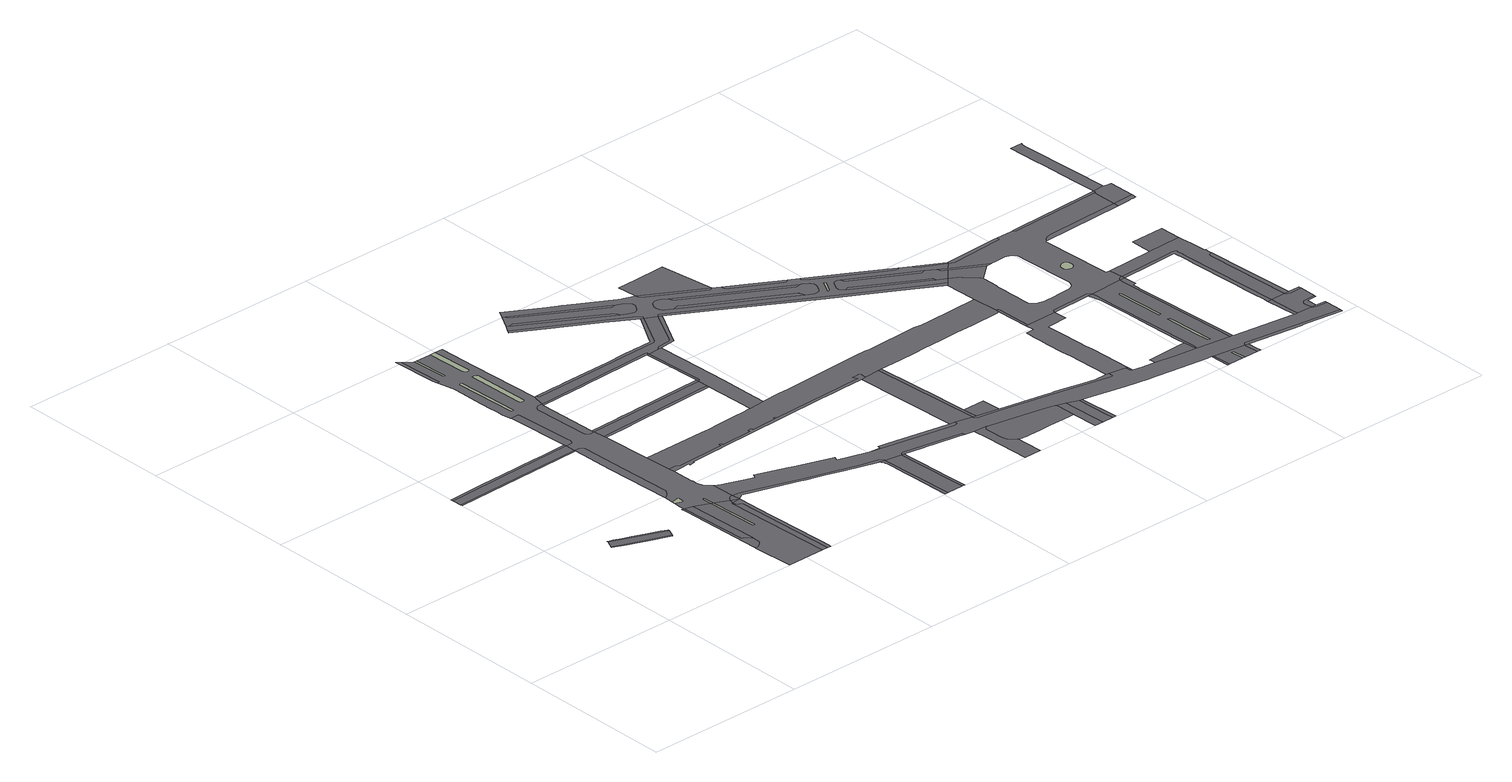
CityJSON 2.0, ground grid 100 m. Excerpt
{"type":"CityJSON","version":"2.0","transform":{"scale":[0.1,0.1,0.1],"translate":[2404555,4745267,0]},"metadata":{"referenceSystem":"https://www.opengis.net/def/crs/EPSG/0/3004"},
"CityObjects":{
"road1":{"type":"Road","attributes":{"QUARTIERE":2,"SZO_NEW":9,"class":"Section"},"geometry":[{"type":"MultiSurface","lod":"2","boundaries":[[[0,1,2,3,4,5,6]],[[5,7,8,9,10,11,0,6]],[[1,12,13,14,15,16,17,18,19,20,4,3,2]]],"semantics":{"surfaces":[{"type":"TrafficArea","Shape_Leng":84.64,"Shape_Area":254.84,"function":"1","usage":"2"},{"type":"TrafficArea","Shape_Leng":84.64,"Shape_Area":254.84,"function":"2","usage":"1"}],"values":[0,1,1]}}]},
"road2":{"type":"Road","attributes":{"QUARTIERE":2,"SZO_NEW":9,"class":"Section"},"geometry":[{"type":"MultiSurface","lod":"2","boundaries":[[[21,22,23,24,25,26,27]],[[25,28,29,30,31,32,33,21,27,26]],[[22,34,35,36,37,24,23]]],"semantics":{"surfaces":[{"type":"TrafficArea","Shape_Leng":186.51,"Shape_Area":750.87,"function":"1","usage":"2"},{"type":"TrafficArea","Shape_Leng":186.51,"Shape_Area":750.87,"function":"2","usage":"1"}],"values":[0,1,1]}}]},
"road3":{"type":"Road","attributes":{"QUARTIERE":2,"SZO_NEW":9,"class":"Section"},"geometry":[{"type":"MultiSurface","lod":"2","boundaries":[[[38,39,40,41,42,43,44,45,46,47,48,49,50,51,52,53,54,55,56,57,58,59]],[[60,61,62,63,64,65,66,67,68,45,69,70,71,72]],[[73,74,75,40,39,38,59,58,57,56,76,77,78,79,80]],[[45,68,47,46]],[[57,56,55,54,81,73,80,79,78,77,76,56]],[[45,44,43,60,72,71,70,69]],[[49,48,53,52,51,50]]],"semantics":{"surfaces":[{"type":"TrafficArea","Shape_Leng":211.85,"Shape_Area":1520.75,"function":"1","usage":"2"},{"type":"TrafficArea","Shape_Leng":275.57,"Shape_Area":804.69,"function":"2","usage":"1"},{"type":"TrafficArea","Shape_Leng":211.85,"Shape_Area":1520.75,"function":"2","usage":"1"},{"type":"TrafficArea","Shape_Leng":275.57,"Shape_Area":804.69,"function":"7","usage":"2"},{"type":"AuxiliaryTrafficArea","Shape_Leng":211.85,"Shape_Area":1520.75,"function":"1020"}],"values":[0,1,1,2,3,3,4]}}]},
"road4":{"type":"Road","attributes":{"QUARTIERE":2,"SZO_NEW":9,"class":"Section"},"geometry":[{"type":"MultiSurface","lod":"2","boundaries":[[[82,83,84,85,86,87,88,89,90,91,92,93,94,95,96,97,98,99,100,101,102,103,104,105,106,25,24,107,108,109,110,111,112,113,114,115,116,117,118,119,120,121,122,123,124,125,126,127,128,129,73,81,54,53,130,131,132,133,134,48,47,135,136,137,138,139,140,141,142,143,144,145,146,147,148,149,150,151,152,153,154,155,156,157,158,159,160,161,162,163,164,165,166,167,168,169,170,171,172,173,174,175,176,177,178,179,180,181,182,183,184,185,186,187],[188,189,190,191,192,193,194,195,196],[197,198,199,200,201,202,203,204,205,206]],[[184,207,208,186,185]],[[128,129,73,129]],[[156,209,210,166,165,164,163,162,161,160,159,158,157]],[[24,37,211,117,116,115,114,113,112,111,110,109,108,107]],[[47,68,138,137,136,135]],[[96,212,28,25,106,105,104,103,102,101,100,99,98,97]],[[126,125,124,123,122,121,120,119,118,127]],[[197,206,205,204,203,202,201,200,199,198]],[[170,177,176,175,174,173,172,171]],[[188,196,195,194,193,192,191,190,189]],[[178,183,182,181,180,179]],[[53,48,134,133,132,131,130]]],"semantics":{"surfaces":[{"type":"TrafficArea","Shape_Leng":510.84,"Shape_Area":5292.69,"function":"1","usage":"2"},{"type":"TrafficArea","Shape_Leng":510.84,"Shape_Area":5292.69,"function":"2","usage":"1"},{"type":"AuxiliaryTrafficArea","Shape_Leng":510.84,"Shape_Area":5292.69,"function":"1020"}],"values":[0,1,1,1,1,1,1,2,2,2,2,2,2]}}]},
"road5":{"type":"Road","attributes":{"QUARTIERE":2,"SZO_NEW":9,"class":"Section"},"geometry":[{"type":"MultiSurface","lod":"2","boundaries":[[[156,155,213,214,215,216,217]],[[155,154,218,219,220,221,222,223,224,225,215,214,213]],[[216,226,227,228,229,230,231,232,233,234,235,209,156,217]]],"semantics":{"surfaces":[{"type":"TrafficArea","Shape_Leng":176.23,"Shape_Area":799.73,"function":"1","usage":"2"},{"type":"TrafficArea","Shape_Leng":176.23,"Shape_Area":799.73,"function":"2","usage":"1"}],"values":[0,1,1]}}]},
"road6":{"type":"Road","attributes":{"QUARTIERE":2,"SZO_NEW":9,"class":"Section"},"geometry":[{"type":"MultiSurface","lod":"2","boundaries":[[[236,237,238,239,240,241]],[[241,242,243,242,244,245,246,247,248,249,250,251,252,236]],[[237,253,254,255,256,257,240,239,238]]],"semantics":{"surfaces":[{"type":"TrafficArea","Shape_Leng":127.49,"Shape_Area":666.96,"function":"1","usage":"2"},{"type":"TrafficArea","Shape_Leng":127.49,"Shape_Area":666.96,"function":"2","usage":"1"}],"values":[0,1,1]}}]},
"road7":{"type":"Road","attributes":{"QUARTIERE":2,"SZO_NEW":9,"class":"Section"},"geometry":[{"type":"MultiSurface","lod":"2","boundaries":[[[258,259,260,261,262,263,264,265,266,267,167,166,268,269,270,271,272,273,274,275,276,277,278,279,280,281]],[[274,282,283,284,285,258,281,280,279,278,277,276,275]],[[259,286,287,288,289,290,291,292,293,294,295,296,297,298,299,300,267,266,265,264,263,262,261,260]],[[166,210,301,302,303,304,305,273,272,271,270,269,268]]],"semantics":{"surfaces":[{"type":"TrafficArea","Shape_Leng":259.59,"Shape_Area":1182.95,"function":"1","usage":"2"},{"type":"TrafficArea","Shape_Leng":259.59,"Shape_Area":1182.95,"function":"2","usage":"1"}],"values":[0,1,1,1]}}]},
"road8":{"type":"Road","attributes":{"QUARTIERE":2,"SZO_NEW":9,"class":"Section"},"geometry":[{"type":"MultiSurface","lod":"2","boundaries":[[[216,215,225,306,307,308,309,310,311,312,282,274,273,313,314,315,316,317]],[[313,273,305,318,319,320,321,322,323,226,216,317,316,315,314]]],"semantics":{"surfaces":[{"type":"TrafficArea","Shape_Leng":180.24,"Shape_Area":833.12,"function":"1","usage":"2"},{"type":"TrafficArea","Shape_Leng":180.24,"Shape_Area":833.12,"function":"2","usage":"1"}],"values":[0,1]}}]},
"road9":{"type":"Road","attributes":{"QUARTIERE":2,"SZO_NEW":9,"class":"Section"},"geometry":[{"type":"MultiSurface","lod":"2","boundaries":[[[324,325,326,327,328,329,330,331,332,333,334,335,336,337,338,339,340,341,342,343,344,345,346,308,307,347,348,349,350,351,352,353,354,355,356,153,152,357,358,359,360,361,362,363,364,365,366,367,368,369,370,371,372,373,374,375,376]],[[152,151,377,378,379,380,381,382,383,384,385,386,387,388,389,390,391,392,393,394,324,376,375,374,373,372,371,370,369,368,367,366,365,364,363,362,361,360,359,358,357]]],"semantics":{"surfaces":[{"type":"TrafficArea","Shape_Leng":530.86,"Shape_Area":4802.26,"function":"1","usage":"2"},{"type":"TrafficArea","Shape_Leng":530.86,"Shape_Area":4802.26,"function":"2","usage":"1"}],"values":[0,1]}}]},
"road10":{"type":"Road","attributes":{"QUARTIERE":2,"SZO_NEW":9,"class":"Section"},"geometry":[{"type":"MultiSurface","lod":"2","boundaries":[[[395,396,397,398,399,400,401,402,403,404,405,406,407,408,409,410,411,412,413,414,396]]],"semantics":{"surfaces":[{"type":"TrafficArea","Shape_Leng":102.42,"Shape_Area":332.3,"function":"1","usage":"2"}],"values":[0]}}]},
"road11":{"type":"Road","attributes":{"QUARTIERE":2,"SZO_NEW":9,"class":"Section"},"geometry":[{"type":"MultiSurface","lod":"2","boundaries":[[[325,324,394,415,416,417,418,419,420,421,422]],[[422,423,424,425,426,427,428,429,430,326,325]]],"semantics":{"surfaces":[{"type":"TrafficArea","Shape_Leng":170.86,"Shape_Area":1087.05,"function":"1","usage":"2"},{"type":"TrafficArea","Shape_Leng":170.86,"Shape_Area":1087.05,"function":"2","usage":"1"}],"values":[0,1]}}]},
"road12":{"type":"Road","attributes":{"QUARTIERE":2,"SZO_NEW":9,"class":"Section"},"geometry":[{"type":"MultiSurface","lod":"2","boundaries":[[[241,240,431,432,433,434,435,436,437,438,397,396,395,439,440,441,442,443,444,445,446,447,448,449,450,451,452,453,454,455,456,457,458,459,460,461,462,463,464,465,466,467,468,469,470,471,472,473,474,475,476,477,478,479,480,481,482,483,484,485,486,487,488,489,490,422,421,491,492,493,494,495,496,497,498,499,500,501,502,503,504,505,506,507,508,139,138,509,510,511,512,513,514,515,516]],[[464,465,466,465]],[[481,517,518,519,520,521,522,523,524,525,526,423,422,490,489,488,487,486,485,484,483,482]],[[421,420,527,528,529,530,497,496,495,494,493,492,491]],[[240,257,531,532,533,534,438,437,436,435,434,433,432,431]],[[138,68,535,536,537,538,539,540,541,542,543,544,545,546,547,548,549,243,242,241,516,515,514,513,512,511,510,509]],[[472,550,551,552,553,554,555,556,474,475,476,477,478,557,480,479,478,477,476,475,474,473]],[[459,558,559,463,462,461,460]],[[454,560,561,562,563,564,458,457,456,455]],[[439,395,396,414,413,412,411,410,409,408,407,406,405,404,403,565,566,567,568,569,570,571,572,573,574,575,576,577,578,443,442,441,440]],[[526,579,580,425,424,423]]],"semantics":{"surfaces":[{"type":"TrafficArea","Shape_Leng":826.06,"Shape_Area":5368.84,"function":"1","usage":"2"},{"type":"TrafficArea","Shape_Leng":826.06,"Shape_Area":5368.84,"function":"2","usage":"1"},{"type":"TrafficArea","Shape_Leng":121.5,"Shape_Area":806.92,"function":"2","usage":"1"},{"type":"TrafficArea","Shape_Leng":50.08,"Shape_Area":150.8,"function":"7","usage":"2"}],"values":[0,1,1,1,1,1,1,1,1,2,3]}}]},
"road13":{"type":"Road","attributes":{"QUARTIERE":2,"SZO_NEW":9,"class":"Section"},"geometry":[{"type":"MultiSurface","lod":"2","boundaries":[[[581,582,583,445,444,584,585]],[[582,586,446,445,583]],[[444,443,578,577,587,581,585,584]]],"semantics":{"surfaces":[{"type":"TrafficArea","Shape_Leng":85.32,"Shape_Area":400.27,"function":"1","usage":"2"},{"type":"TrafficArea","Shape_Leng":85.32,"Shape_Area":400.27,"function":"2","usage":"1"}],"values":[0,1,1]}}]},
"road14":{"type":"Road","attributes":{"QUARTIERE":2,"SZO_NEW":9,"class":"Section"},"geometry":[{"type":"MultiSurface","lod":"2","boundaries":[[[588,589,590,589]],[[591,592,593,594,595,596,597,598,599,600,601,602,603,604,605,606,607,608,609,610,611,612,613,614,615,616,617,618,619,620,621,622,623,624,625,626,627,628,629,630,631,632,633,634,635,636,637,638,639,640,641,642,643,644,645,646,647,648,649,650,651,652,653,654,655,656,657,658,259,258,659,660,661,662,663,664,665,666,667,668,669,670,671,672,673,674,675,676,677,678,679,680,681],[682,683,684,685,686,687,688,689],[690,691,692,693,694,695,696,697,698,699,700,701,702,703,704,705,706,707,708,709,710,711,712,713,714,715,716]],[[717,718,719,718]],[[618,625,624,623,622,621,620,619]],[[594,720,721,597,596,595]],[[258,285,722,723,724,725,726,727,668,667,666,665,664,663,662,661,660,659]],[[598,728,729,607,606,605,604,603,602,601,600,599]],[[608,730,617,616,615,614,613,612,611,610,609]],[[711,710,709,708,707,706,705,731,732,588,589,590,703,702,701,700,699,698,697,696,695,694,693,692,733,734,735,736,737,690,716,715,714,713,712]],[[637,652,651,738,739,740,650,649,648,647,646,645,644,643,642,641,640,639,717,718,719,741,638]],[[669,742,743,592,591,744,745,746,747,680,679,678,677,676,675,674,673,672,748,749,750,751,752,670]],[[653,753,754,755,756,757,286,259,658,657,656,655,654]],[[625,618,758,759,760,761,762]],[[738,651,650,740,739]],[[638,741,719,718,717,639]],[[588,732,731,705,706,705,704,703,590,589]],[[746,745,744,591,681,680,747]],[[733,692,691,690,737,736,735,734]],[[672,671,670,752,751,750,749,748]],[[743,742,763,764,593,592]],[[682,689,688,687,686,685,684,683]]],"semantics":{"surfaces":[{"type":"TrafficArea","Shape_Leng":1285.92,"Shape_Area":5022.82,"function":"1","usage":"2"},{"type":"TrafficArea","Shape_Leng":1285.92,"Shape_Area":5022.82,"function":"2","usage":"1"},{"type":"TrafficArea","Shape_Leng":120.96,"Shape_Area":772.69,"function":"7","usage":"2"},{"type":"TrafficArea","Shape_Leng":801.81,"Shape_Area":819.8,"function":"7","usage":"2"},{"type":"AuxiliaryTrafficArea","Shape_Leng":1285.92,"Shape_Area":5022.82,"function":"1020"}],"values":[0,0,0,1,1,1,1,1,1,1,1,1,2,3,3,3,3,3,3,3,4]}}]},
"road15":{"type":"Road","attributes":{"QUARTIERE":2,"SZO_NEW":9,"class":"Section"},"geometry":[{"type":"MultiSurface","lod":"2","boundaries":[[[557,765,766,767,768,769,770,771,772,773,774,775,776,777,778,779,780,781,782,783,784,785,786,787,788,517,481,480]]],"semantics":{"surfaces":[{"type":"TrafficArea","Shape_Leng":190.57,"Shape_Area":1007.61,"function":"1","usage":"2"}],"values":[0]}}]},
"road16":{"type":"Road","attributes":{"QUARTIERE":2,"SZO_NEW":9,"class":"Section"},"geometry":[{"type":"MultiSurface","lod":"2","boundaries":[[[789,790,791,792,793,794,795,454,453]],[[794,796,797,560,454,795]],[[453,452,798,789]],[[790,793,792,791]]],"semantics":{"surfaces":[{"type":"TrafficArea","Shape_Leng":69.16,"Shape_Area":254.69,"function":"1","usage":"2"},{"type":"TrafficArea","Shape_Leng":69.16,"Shape_Area":254.69,"function":"2","usage":"1"},{"type":"AuxiliaryTrafficArea","Shape_Leng":69.16,"Shape_Area":254.69,"function":"1020"}],"values":[0,1,1,2]}}]},
"road17":{"type":"Road","attributes":{"QUARTIERE":2,"SZO_NEW":9,"class":"Section"},"geometry":[{"type":"MultiSurface","lod":"2","boundaries":[[[472,471,470,471,799,800,801,802,803,804,805,806,807,808,809],[810,811,812,813,814,815],[816,817,818,819,820]],[[805,821,822,823,824,825,826,827,828,829,550,472,809,808,807,806]],[[469,830,831,832,833,834,835,836,837,804,803,802,801,800,799,471,470]],[[816,820,819,818,817]],[[810,815,814,813,812,811]]],"semantics":{"surfaces":[{"type":"TrafficArea","Shape_Leng":219.54,"Shape_Area":2006.05,"function":"1","usage":"2"},{"type":"TrafficArea","Shape_Leng":219.54,"Shape_Area":2006.05,"function":"2","usage":"1"},{"type":"AuxiliaryTrafficArea","Shape_Leng":219.54,"Shape_Area":2006.05,"function":"1020"}],"values":[0,1,1,2,2]}}]},
"road18":{"type":"Road","attributes":{"QUARTIERE":2,"SZO_NEW":9,"class":"Section"},"geometry":[{"type":"MultiSurface","lod":"2","boundaries":[[[838,839,840,841,842,843,844,845,846,847,848,849,850,851,852,853,854,855,856,669,668,727,857,858,337,336,859,860,779,778,861,862,863,864,865,866,805,804,867,868,869,870,871,872,873,874,875,876,877,878,879,880,881,882,883,884,885,886,887,886,885,888,889,890,891,892,893,894,895,896,897,594,593,764,898,899,900,901,902,903,904,905,906,907,908,909,910,911,912,913,914,915,916,917,918,919,920,921,922,923],[924,925,926,927,928,929,930,931,932,933,934,935,936,937,938,939,940]],[[892,941,942,943,720,594,897,896,895,894,893]],[[877,944,884,883,882,881,880,879,878]],[[778,821,805,866,865,864,863,862,861]],[[804,837,870,869,868,867]],[[945,946,947,948,891,890,889,888,885,886,887]],[[336,335,780,779,860,859]],[[853,763,742,669,856,855,854]],[[924,940,939,938,937,936,935,934,933,932,931,930,929,928,927,926,925]]],"semantics":{"surfaces":[{"type":"TrafficArea","Shape_Leng":588.27,"Shape_Area":5069.7,"function":"1","usage":"2"},{"type":"TrafficArea","Shape_Leng":588.27,"Shape_Area":5069.7,"function":"2","usage":"1"},{"type":"AuxiliaryTrafficArea","Shape_Leng":588.27,"Shape_Area":5069.7,"function":"1020"}],"values":[0,1,1,1,1,1,1,1,2]}}]},
"road19":{"type":"Road","attributes":{"QUARTIERE":2,"SZO_NEW":9,"class":"Section"},"geometry":[{"type":"MultiSurface","lod":"2","boundaries":[[[949,950,951,952,953,954,955,956,871,870,957,958,959,960,961,962,963,964,965,966,967,968,969,970,971,972,973]],[[957,870,837,974,975,976,977,978,979,980,981,982,983,984,985,986,967,966,965,964,963,962,961,960,959,958]],[[968,987,988,989,949,973,972,971,970,969]],[[990,956,955,991,992]]],"semantics":{"surfaces":[{"type":"TrafficArea","Shape_Leng":271.02,"Shape_Area":1630.91,"function":"1","usage":"2"},{"type":"TrafficArea","Shape_Leng":271.02,"Shape_Area":1630.91,"function":"2","usage":"1"},{"type":"TrafficArea","Shape_Leng":69.76,"Shape_Area":287,"function":"7","usage":"2"}],"values":[0,1,1,2]}}]},
"road20":{"type":"Road","attributes":{"QUARTIERE":2,"SZO_NEW":9,"class":"Section"},"geometry":[{"type":"MultiSurface","lod":"2","boundaries":[[[968,967,993,994,995,464,463,996,997,998,999,1000,1001,1002,1003,1004,1005,1006,1007]],[[466,465,464,995,994,993,967,986]],[[463,559,1008,1009,1001,1000,999,998,997,996]],[[1002,1010,987,968,1007,1006,1005,1004,1003]]],"semantics":{"surfaces":[{"type":"TrafficArea","Shape_Leng":85.37,"Shape_Area":413.35,"function":"1","usage":"2"},{"type":"TrafficArea","Shape_Leng":85.37,"Shape_Area":413.35,"function":"2","usage":"1"}],"values":[0,1,1,1]}}]},
"road21":{"type":"Road","attributes":{"QUARTIERE":2,"SZO_NEW":9,"class":"Section"},"geometry":[{"type":"MultiSurface","lod":"2","boundaries":[[[945,887,886,885,884,1011,1012,1013,1014,1015]],[[884,944,1016,1017,1018,1019,1020,1021,1022,1011]]],"semantics":{"surfaces":[{"type":"TrafficArea","Shape_Leng":66.86,"Shape_Area":268.27,"function":"1","usage":"2"},{"type":"TrafficArea","Shape_Leng":66.86,"Shape_Area":268.27,"function":"2","usage":"1"}],"values":[0,1]}}]},
"road22":{"type":"Road","attributes":{"QUARTIERE":2,"SZO_NEW":9,"class":"Section"},"geometry":[{"type":"MultiSurface","lod":"2","boundaries":[[[1015,1023,1024,1025,1026,1027,1028,1029,1030,1031,1032,1033,1034,945]]],"semantics":{"surfaces":[{"type":"TrafficArea","Shape_Leng":142.81,"Shape_Area":458.59,"function":"1","usage":"2"}],"values":[0]}}]}
},
"vertices":[
[631,662,0],[651,710,0],[645,710,0],[627,718,0],[324,839,0],[303,790,0],[430,742,0],[300,782,0],[382,749,0],[422,734,0],[494,705,0],[626,653,0],[653,720,0],[614,736,0],[573,752,0],[533,768,0],[458,798,0],[410,816,0],[359,837,0],[341,844,0],[328,849,0],
[5,1726,0],[8,1667,0],[531,1682,0],[851,1687,0],[850,1751,0],[386,1738,0],[92,1729,0],[850,1766,0],[691,1762,0],[625,1760,0],[388,1753,0],[246,1750,0],[4,1741,0],[9,1654,0],[534,1668,0],[715,1673,0],[851,1677,0],
[910,270,0],[888,260,0],[870,266,0],[870,255,0],[883,2,0],[1120,2,0],[1095,698,0],[1103,698,0],[1106,716,0],[1110,726,0],[1026,765,0],[1039,451,0],[1035,446,0],[1023,449,0],[1019,460,0],[1010,773,0],[920,814,0],[935,365,0],[934,341,0],[934,320,0],[931,300,0],[925,286,0],[1161,2,0],[1180,2,0],[1180,18,0],[1180,77,0],[1178,132,0],[1174,251,0],[1168,414,0],[1166,469,0],[1158,704,0],[1108,682,0],[1123,669,0],[1139,660,0],[1148,360,0],[867,829,0],[854,834,0],[855,798,0],[926,354,0],[916,365,0],[905,373,0],[894,380,0],[883,386,0],[901,820,0],
[810,2632,0],[812,2626,0],[812,2621,0],[812,2602,0],[813,2543,0],[815,2472,0],[817,2394,0],[818,2319,0],[819,2292,0],[819,2286,0],[819,2278,0],[820,2249,0],[820,2230,0],[821,2223,0],[829,2172,0],[867,2174,0],[881,2171,0],[889,2162,0],[889,2147,0],[889,2136,0],[904,1804,0],[906,1779,0],[904,1765,0],[896,1756,0],[884,1752,0],[885,1688,0],[898,1684,0],[904,1675,0],[908,1663,0],[914,1360,0],[927,1055,0],[925,1038,0],[917,1020,0],[904,1003,0],[885,988,0],[870,979,0],[868,926,0],[895,931,0],[910,935,0],[917,939,0],[922,938,0],[924,933,0],[922,895,0],[922,890,0],[910,889,0],[867,904,0],[865,858,0],[866,850,0],[1008,819,0],[1009,832,0],[1013,839,0],[1021,839,0],[1024,826,0],[1115,737,0],[1127,752,0],[1144,761,0],[1156,760,0],[1151,909,0],[1128,928,0],[1120,939,0],[1113,952,0],[1102,980,0],[1101,982,0],[1101,985,0],[1100,1016,0],[1099,1016,0],[1097,1079,0],[1095,1151,0],[1095,1152,0],[1095,1159,0],[1093,1198,0],[1084,1364,0],[1070,1675,0],[1069,1692,0],[1062,1760,0],[1042,1760,0],[1027,1762,0],[1015,1773,0],[1009,1790,0],[997,2123,0],[998,2140,0],[1002,2156,0],[1012,2166,0],[1024,2171,0],[1055,2172,0],[1075,2255,0],[1059,2720,0],[1053,2967,0],[1004,2967,0],[1014,2718,0],[1011,2705,0],[1003,2699,0],[991,2699,0],[976,2706,0],[974,2726,0],[967,2967,0],[869,2967,0],[878,2751,0],[870,2743,0],[863,2749,0],[860,2754,0],[851,2967,0],[798,3009,0],[810,2718,0],[793,2718,0],[809,2638,0],[887,2624,0],[899,2230,0],[895,2226,0],[885,2227,0],[882,2231,0],[867,2619,0],[870,2626,0],[875,2628,0],[882,2628,0],[1014,2271,0],[1006,2262,0],[991,2262,0],[984,2269,0],[981,2280,0],[974,2639,0],[989,2640,0],[1004,2634,0],[1010,2622,0],[1010,2609,0],[774,3029,0],[788,2745,0],[1061,1780,0],[1051,2157,0],[858,1409,0],[831,2158,0],
[1806,1720,0],[1835,1719,0],[1843,1718,0],[1844,1785,0],[1342,1769,0],[1204,1679,0],[1257,1681,0],[1263,1681,0],[1384,1686,0],[1422,1687,0],[1631,1694,0],[1669,1696,0],[1843,1702,0],[1844,1802,0],[1582,1795,0],[1529,1793,0],[1495,1792,0],[1468,1791,0],[1390,1789,0],[1364,1788,0],[1280,1786,0],[1259,1785,0],[1247,1785,0],
[2034,2,0],[2138,2,0],[2123,375,0],[2120,454,0],[2122,469,0],[2018,485,0],[1982,491,0],[1975,490,0],[1987,481,0],[1994,471,0],[1998,459,0],[2000,447,0],[2001,417,0],[2002,348,0],[2002,315,0],[2005,237,0],[2014,2,0],[2154,2,0],[2150,124,0],[2142,341,0],[2139,424,0],[2138,466,0],
[2148,2445,0],[2079,2480,0],[1958,2264,0],[1948,2256,0],[1575,2248,0],[1106,2237,0],[1099,2238,0],[1095,2243,0],[1094,2250,0],[1094,2255,0],[1091,2174,0],[1791,2200,0],[1809,2201,0],[1827,2200,0],[1841,2195,0],[1845,2183,0],[1917,2185,0],[1919,2195,0],[1928,2203,0],[1936,2205,0],[2010,2211,0],[2020,2215,0],[2027,2221,0],[2143,2437,0],[1936,2186,0],[2035,2194,0],[2065,2249,0],[2170,2435,0],[2061,2488,0],[1999,2384,0],[1958,2316,0],[1933,2273,0],[1825,2273,0],[1823,2273,0],[1794,2272,0],[1792,2273,0],[1750,2271,0],[1604,2264,0],[1575,2263,0],[1568,2263,0],[1296,2260,0],[1268,2259,0],[1215,2258,0],[1266,2162,0],[1352,2165,0],[1371,2166,0],[1505,2171,0],[1828,2182,0],
[1851,1510,0],[1854,1385,0],[1957,1394,0],[1954,1518,0],[1949,1707,0],[1946,1803,0],[1940,2021,0],[1854,1939,0],[1860,1813,0],[1860,1802,0],[1858,1792,0],[1853,1787,0],[1828,2173,0],[1828,2172,0],[1835,2021,0],[1835,2009,0],[1837,1967,0],[1839,1925,0],
[2540,1215,0],[2635,1223,0],[2658,1224,0],[2794,1226,0],[2910,1228,0],[2975,1230,0],[3036,1232,0],[3109,1234,0],[3222,1238,0],[3335,1241,0],[3525,1247,0],[3539,1247,0],[3539,1278,0],[3530,1437,0],[3200,1429,0],[3138,1427,0],[3089,1432,0],[2752,1419,0],[2723,1424,0],[2653,1422,0],[2504,1416,0],[2140,1401,0],[2080,1399,0],[1836,1384,0],[1817,1382,0],[1724,1378,0],[1716,1377,0],[1669,1375,0],[1586,1372,0],[1560,1370,0],[1536,1369,0],[1485,1369,0],[1430,1368,0],[1150,1200,0],[1165,1185,0],[1469,1196,0],[1468,1211,0],[1486,1212,0],[1486,1197,0],[1687,1204,0],[1687,1220,0],[1712,1220,0],[1713,1206,0],[1878,1213,0],[1877,1228,0],[1892,1229,0],[1893,1214,0],[2499,1234,0],[2483,1262,0],[2522,1262,0],[2527,1261,0],[2534,1257,0],[2538,1250,0],[1141,1162,0],[1207,1165,0],[1208,1156,0],[1241,1157,0],[1241,1167,0],[1364,1173,0],[1387,1174,0],[1449,1176,0],[1467,1177,0],[1689,1185,0],[1727,1186,0],[1859,1191,0],[1966,1195,0],[2146,1201,0],[2201,1203,0],[2306,1206,0],[2364,1208,0],[2506,1212,0],
[2675,386,0],[2660,387,0],[2579,392,0],[2583,283,0],[2592,90,0],[2595,2,0],[2705,2,0],[2700,115,0],[2698,172,0],[2685,181,0],[2678,185,0],[2664,199,0],[2654,215,0],[2647,234,0],[2645,260,0],[2643,305,0],[2642,334,0],[2641,348,0],[2644,371,0],[2650,379,0],
[2518,917,0],[2519,886,0],[2526,736,0],[2529,661,0],[2534,572,0],[2535,542,0],[2570,535,0],[2676,513,0],[2699,508,0],[2693,562,0],[2690,599,0],[2689,628,0],[2678,884,0],[2677,906,0],[2669,1001,0],[2658,1214,0],
[2123,476,0],[2129,483,0],[2139,485,0],[2147,485,0],[2504,424,0],[2516,419,0],[2521,408,0],[2522,402,0],[2791,364,0],[2892,344,0],[3020,320,0],[3076,308,0],[3088,302,0],[3148,283,0],[3220,260,0],[3239,254,0],[3504,200,0],[3653,177,0],[3653,178,0],[3855,149,0],[4031,129,0],[4063,126,0],[4076,124,0],[4278,97,0],[4280,107,0],[4289,117,0],[4298,118,0],[4911,35,0],[4911,136,0],[4851,143,0],[4826,147,0],[4817,151,0],[4816,157,0],[4718,161,0],[4713,159,0],[4696,162,0],[4690,162,0],[4303,215,0],[4297,216,0],[4291,217,0],[4283,218,0],[4060,247,0],[3922,264,0],[3795,283,0],[3786,285,0],[3776,286,0],[3714,295,0],[3652,305,0],[3639,307,0],[3636,346,0],[3533,363,0],[3534,351,0],[3533,343,0],[3531,333,0],[3524,330,0],[3164,400,0],[2839,463,0],[2698,488,0],[2680,494,0],[2677,499,0],[2570,529,0],[2570,522,0],[2565,514,0],[2556,511,0],[2545,511,0],[2127,586,0],[2017,609,0],[1827,663,0],[1835,691,0],[1611,765,0],[1579,776,0],[1387,844,0],[1376,819,0],[1312,842,0],[1257,862,0],[1217,877,0],[1193,886,0],[1156,904,0],[1166,760,0],[1188,755,0],[1211,749,0],[1575,631,0],[1884,541,0],[2000,511,0],[2009,506,0],[2015,497,0],[3515,366,0],[3436,364,0],[3366,379,0],[3302,393,0],[3225,409,0],[3177,418,0],[3176,419,0],[3173,419,0],[3120,429,0],[2840,482,0],[2527,543,0],[2145,609,0],[2089,620,0],[2086,602,0],[2249,448,0],[2302,439,0],[2314,437,0],[2489,408,0],[1175,717,0],[1176,717,0],[1179,719,0],[1195,730,0],[1422,660,0],[1543,622,0],[1548,620,0],[1555,618,0],[1562,616,0],[1573,612,0],[1583,609,0],[1605,602,0],[1674,582,0],[1774,551,0],[1774,552,0],[4051,334,0],[4045,334,0],[4046,333,0],[4045,333,0],[4032,334,0],[3793,324,0],[3794,313,0],[3651,344,0],[4911,151,0],[4850,156,0],[4300,94,0],[4647,48,0],[4658,47,0],[4685,44,0],[4911,17,0],[2703,170,0],[2714,166,0],[2725,166,0],[2750,165,0],[2752,165,0],[2788,165,0],[2799,165,0],[2868,165,0],[2921,165,0],[2953,165,0],[2986,165,0],[3068,166,0],[3096,166,0],[3094,290,0],[2836,602,0],[2794,601,0],
[3161,2,0],[3230,2,0],[3227,58,0],[3149,225,0],[3158,61,0],[3250,2,0],[3102,2,0],
[2645,2334,0],[2598,2361,0],[2325,2518,0],[3540,1845,0],[3597,1809,0],[3649,1780,0],[3684,1818,0],[3536,1898,0],[3527,1906,0],[3523,1921,0],[3455,1964,0],[3449,1954,0],[3438,1953,0],[3429,1954,0],[3415,1962,0],[3025,2188,0],[2996,2205,0],[2987,2213,0],[2985,2224,0],[2989,2236,0],[2928,2269,0],[2917,2258,0],[2909,2254,0],[2903,2254,0],[2894,2259,0],[2616,2421,0],[2612,2427,0],[2610,2434,0],[2612,2444,0],[2616,2451,0],[2568,2480,0],[2561,2469,0],[2554,2466,0],[2545,2467,0],[2220,2654,0],[2211,2664,0],[2207,2673,0],[2208,2688,0],[2118,2724,0],[2113,2726,0],[2112,2726,0],[1872,2866,0],[1857,2873,0],[1844,2881,0],[1830,2889,0],[1791,2911,0],[1773,2920,0],[1550,3052,0],[1542,3037,0],[1522,3003,0],[1536,2994,0],[2066,2691,0],[2111,2670,0],[2121,2662,0],[2130,2651,0],[2137,2636,0],[2138,2613,0],[2112,2574,0],[2098,2565,0],[2085,2564,0],[2072,2565,0],[2046,2575,0],[2012,2595,0],[1485,2908,0],[1471,2915,0],[1448,2877,0],[1766,2693,0],[2064,2520,0],[2079,2512,0],[2088,2503,0],[2087,2495,0],[2156,2457,0],[2163,2459,0],[2176,2456,0],[2478,2279,0],[2829,2076,0],[3154,1888,0],[3431,1728,0],[3529,1673,0],[3538,1667,0],[3542,1664,0],[3574,1698,0],[3521,1729,0],[3491,1746,0],[3085,1981,0],[3080,1983,0],[3069,1992,0],[3060,2009,0],[3061,2026,0],[3085,2071,0],[3092,2078,0],[3118,2083,0],[3136,2075,0],[3437,1904,0],[3011,2044,0],[3045,2106,0],[3050,2112,0],[3056,2110,0],[3058,2104,0],[3020,2038,0],[3011,2031,0],[3007,2035,0],[2890,2086,0],[2597,2257,0],[2266,2450,0],[2220,2476,0],[2214,2482,0],[2205,2495,0],[2200,2514,0],[2202,2534,0],[2218,2563,0],[2233,2574,0],[2249,2578,0],[2267,2576,0],[2283,2568,0],[2317,2547,0],[2691,2332,0],[2948,2185,0],[2953,2183,0],[2988,2163,0],[2994,2158,0],[3004,2142,0],[3004,2125,0],[2999,2111,0],[2984,2080,0],[2970,2065,0],[2955,2061,0],[2940,2061,0],[2927,2063,0],[2030,2685,0],[1874,2777,0],[1688,2887,0],[3690,1826,0],[3538,1912,0],[2544,2214,0],[2943,1980,0],[2962,1968,0],[3129,1874,0],[3281,1788,0],[3526,1646,0],[3405,1994,0],[3226,2098,0],[2745,2376,0],[2915,2179,0],[2673,2318,0],[2300,2458,0],[2331,2440,0],[2619,2274,0],[2696,2229,0],[2878,2124,0],[1514,2914,0],[1853,2714,0],[2004,2625,0],[1542,2973,0],[3635,1765,0],[3604,1783,0],[3512,1835,0],[3448,1871,0],[3272,1973,0],[3143,2047,0],[3097,1985,0],[3112,1990,0],[3364,1843,0],[3479,1776,0],[3515,1755,0],[1435,2854,0],[1635,2737,0],[1717,2691,0],[1888,2594,0],[1942,2560,0],[2525,2800,0],[2522,2822,0],[2491,2822,0],[2332,2818,0],[2200,2815,0],[3819,1658,0],[3860,1660,0],
[3642,620,0],[3638,669,0],[3634,719,0],[3633,742,0],[3632,770,0],[3631,799,0],[3630,829,0],[3629,860,0],[3626,954,0],[3626,955,0],[3702,958,0],[3715,958,0],[3761,961,0],[3756,1044,0],[3560,1042,0],[3546,1042,0],[3549,984,0],[3496,982,0],[3496,921,0],[3496,872,0],[3496,819,0],[3501,699,0],[3504,632,0],[3507,568,0],
[4080,2,0],[4174,2,0],[4170,89,0],[4188,88,0],[4191,2,0],[4281,2,0],[4276,89,0],[4304,2,0],[4303,43,0],[4067,2,0],
[4279,227,0],[4278,237,0],[4276,310,0],[4247,1040,0],[4247,1057,0],[4249,1064,0],[4040,1051,0],[4041,1027,0],[4047,883,0],[4069,300,0],[4070,258,0],[4172,553,0],[4184,274,0],[4169,274,0],[4164,371,0],[4157,583,0],[4170,581,0],[4155,949,0],[4168,649,0],[4155,647,0],[4142,954,0],[4150,958,0],[4009,1053,0],[4028,971,0],[4030,971,0],[4028,970,0],[4030,925,0],[4034,803,0],[4037,714,0],[4041,592,0],[4048,381,0],[4292,346,0],[4267,929,0],[4267,937,0],[4267,938,0],[4267,979,0],[4268,979,0],[4285,980,0],[4283,1066,0],
[3808,1170,0],[3791,1170,0],[3778,1173,0],[3767,1175,0],[3747,1182,0],[3734,1191,0],[3724,1203,0],[3717,1218,0],[3716,1247,0],[3716,1304,0],[3715,1359,0],[3714,1397,0],[3714,1454,0],[3715,1468,0],[3717,1558,0],[3716,1573,0],[3710,1587,0],[3640,1654,0],[3620,1671,0],[3528,1555,0],[3529,1465,0],[3552,1271,0],[3557,1262,0],[3757,1054,0],[3762,1061,0],[3770,1067,0],[4006,1076,0],[4025,1075,0],[4035,1067,0],[4250,1072,0],[4258,1082,0],[4271,1087,0],[4281,1087,0],[4274,1176,0],[4263,1175,0],[4248,1175,0],[4246,1228,0],[4232,1627,0],[4229,1637,0],[4237,1637,0],[4245,1653,0],[4255,1662,0],[4269,1672,0],[4287,1678,0],[4308,1678,0],[4705,1692,0],[4775,1695,0],[4777,1846,0],[4782,1848,0],[4785,1853,0],[4198,1827,0],[4186,1827,0],[4175,1832,0],[4170,1842,0],[4064,1842,0],[4064,1837,0],[4064,1828,0],[4058,1821,0],[4045,1819,0],[3718,1799,0],[3870,1660,0],[3881,1660,0],[3926,1662,0],[3956,1663,0],[3968,1662,0],[3981,1657,0],[3995,1648,0],[4009,1637,0],[4015,1623,0],[4018,1609,0],[4018,1600,0],[4019,1589,0],[4021,1542,0],[4031,1261,0],[4032,1240,0],[4030,1225,0],[4026,1215,0],[4024,1211,0],[4017,1197,0],[4001,1184,0],[3992,1180,0],[3982,1176,0],[3967,1175,0],[3935,1174,0],[3840,1170,0],[3829,1170,0],[4139,1406,0],[4152,1404,0],[4164,1396,0],[4171,1387,0],[4175,1374,0],[4175,1360,0],[4170,1350,0],[4160,1341,0],[4147,1335,0],[4137,1335,0],[4124,1339,0],[4113,1347,0],[4108,1356,0],[4106,1370,0],[4109,1384,0],[4116,1394,0],[4127,1402,0],[4044,1842,0],[3803,1831,0],[3742,1828,0],[4773,1657,0],[4786,1865,0],[4479,1853,0],[4441,1852,0],[4187,1842,0],
[4810,952,0],[4809,972,0],[4808,995,0],[4801,995,0],[4796,1111,0],[4794,1112,0],[4791,1190,0],[4574,1184,0],[4297,1088,0],[4596,1099,0],[4643,1101,0],[4655,1102,0],[4667,1100,0],[4678,1096,0],[4682,1089,0],[4684,1077,0],[4685,1049,0],[4685,1009,0],[4711,361,0],[4807,365,0],[4791,725,0],[4783,918,0],[4784,931,0],[4788,943,0],[4801,950,0],[4476,1072,0],[4656,1079,0],[4660,993,0],[4661,993,0],[4661,984,0],[4663,922,0],[4667,822,0],[4670,742,0],[4675,611,0],[4676,534,0],[4680,466,0],[4683,393,0],[4684,361,0],[4837,364,0],[4828,562,0],[4822,681,0],[4573,1262,0],[4786,1322,0],[4572,1318,0],
[4713,317,0],[4719,176,0],[4719,166,0],[4815,164,0],[4811,203,0],[4814,221,0],[4826,234,0],[4834,238,0],[4911,239,0],[4911,346,0],[4852,344,0],[4842,343,0],[4831,344,0],[4820,348,0],[4810,356,0],[4848,225,0],[4911,227,0],[4911,365,0],
[4911,1700,0],[4911,1863,0],[4910,1863,0],[4884,1866,0],[4859,1868,0],[4790,1658,0],[4819,1660,0],[4828,1661,0],[4861,1663,0],[4877,1664,0],[4889,1665,0],[4911,1666,0],
[4849,2102,0],[4845,2187,0],[4842,2255,0],[4841,2306,0],[4835,2474,0],[4836,2492,0],[4843,2502,0],[4761,2500,0],[4769,2309,0],[4771,2252,0],[4777,2098,0],[4780,2011,0]
]}
